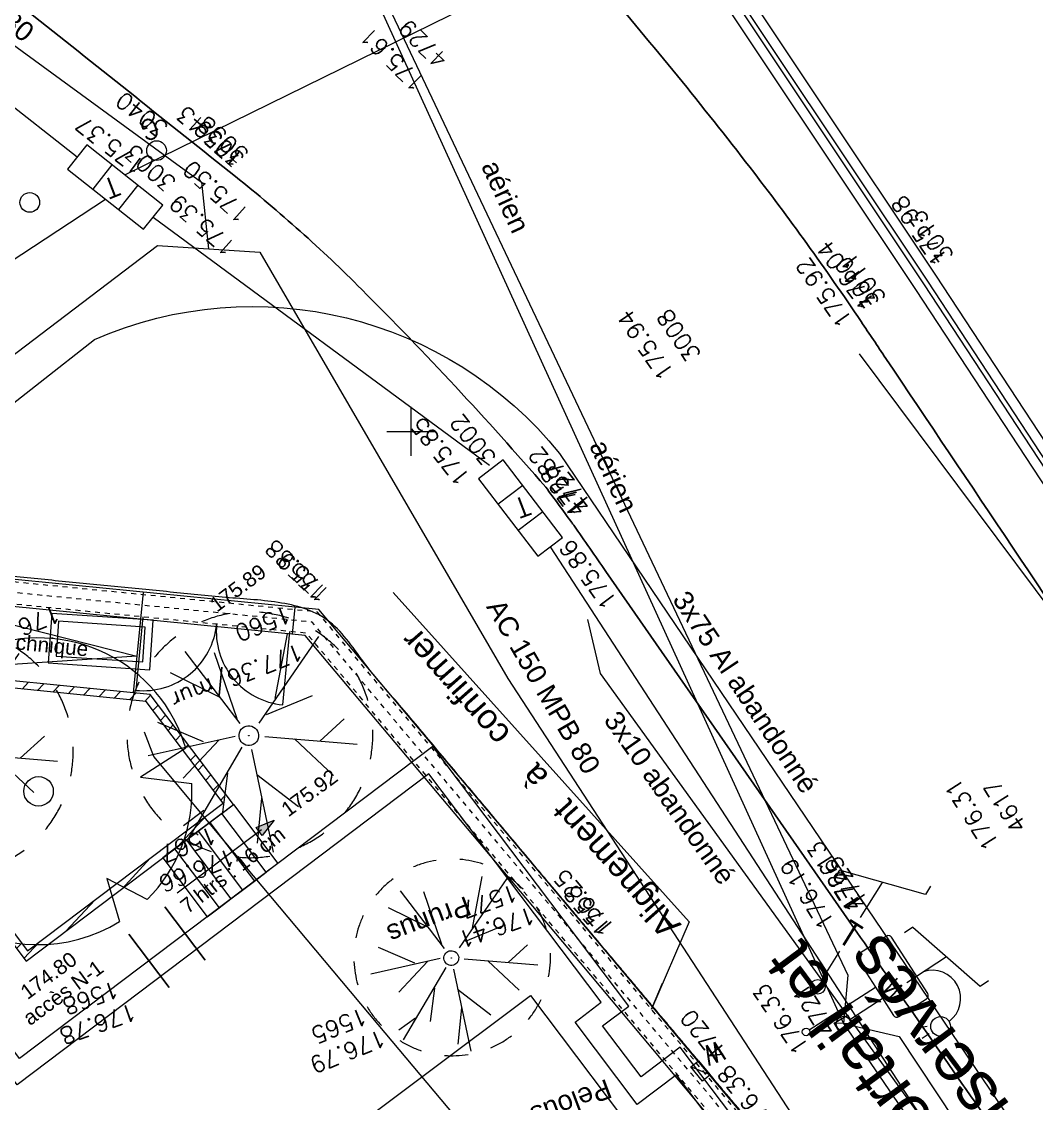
# Model space of a CAD drawing. Header units: metres. Extents: x 1838950 to 1842843, y 5171318 to 5174224.
# Drawn here: x 1841212.07 to 1841232.72, y 5171666.32 to 5171688.34 of the extents above; entities that cross this region are included whole.
import ezdxf

# ---------------------------------------------------------------- set-up
doc = ezdxf.new("R2010")
doc.units = ezdxf.units.M
doc.header["$LTSCALE"] = 0.0254
doc.header["$PDMODE"] = 1
doc.header["$PDSIZE"] = -2
doc.linetypes.add('L8', pattern=[0.885827, 0.590551, -0.295276])
doc.layers.get('0').update_dxf_attribs({"lineweight": 18})
for name, color, linetype, lineweight, true_color in [('CAB_SSL', 7, 'Continuous', 18, 0x800000), ('EDF_SSL', 1, 'Continuous', 18, 0xff0000), ('GAZ_SSL', 7, 'Continuous', 18, 0xff6600), ('SA - arbre', 7, 'Continuous', 18, 0x008000), ('SA - Limite terrain', 1, 'Continuous', 18, 0xff0000), ('TELECOM_SSL', 3, 'Continuous', 18, 0x00ff00)]:
    doc.layers.add(name, color=color, linetype=linetype, lineweight=lineweight, true_color=true_color)
for name, color, linetype, lineweight in [('Fond topo - ALIGNEMENT_TXT', 8, 'Continuous', 18), ('Fond topo - Carroyage', 8, 'Continuous', 18), ('Fond topo - CLO_LEG', 8, 'Continuous', 18), ('Fond topo - CLO_MUR', 8, 'Continuous', 18), ('Fond topo - EAU', 8, 'Continuous', 18), ('Fond topo - EDF', 8, 'Continuous', 18), ('Fond topo - EDF_TXT', 8, 'Continuous', 18), ('Fond topo - GAZ', 8, 'Continuous', 18), ('Fond topo - GAZ_TXT', 8, 'Continuous', 18), ('Fond topo - N', 8, 'Continuous', 15), ('Fond topo - P', 8, 'Continuous', 50), ('Fond topo - PTT', 8, 'Continuous', 18), ('Fond topo - PTT_TXT', 8, 'Continuous', 18), ('Fond topo - SIG', 8, 'Continuous', 20), ('Fond topo - SUPP', 8, 'Continuous', 18), ('Fond topo - VEG_SUPPRIME', 8, 'Continuous', 18), ('Fond topo - VOI', 8, 'Continuous', 25), ('Fond topo - Z_500', 8, 'Continuous', 9), ('Général', 7, 'Continuous', 5), ('SA - Bâtiment D', 7, 'Continuous', 18), ('SA - emmarchements', 7, 'Continuous', 18), ('SA - limite revêtement', 7, 'Continuous', 18), ('SA - muret béton', 7, 'Continuous', 18)]:
    doc.layers.add(name, color=color, linetype=linetype, lineweight=lineweight)
doc.styles.add('Arial', font='arial.ttf')
doc.styles.add('Simplex', font='simplex_.ttf')

# ---------------------------------------------------------------- blocks, each defined once
blk = doc.blocks.new('EAU03-4')
blk.add_circle((0, 0), 0.2)
blk = doc.blocks.new('EDF10-4')
blk.add_line((-0.5, -0.5), (0.5, 0.5))
at = {"flags": 128}
blk.add_lwpolyline([(-0.5, -0.5), (-0.5, 0.5), (0.5, 0.5), (0.5, -0.5)], close=True, dxfattribs=at)
blk = doc.blocks.new('EDF02-4')
for p, q in [((0.875, 2.75), (0.875, 2.95)), ((-0.875, 2.25), (0.875, 2.75)), ((0, 1.535), (0, 2.5)), ((-0.875, 2.25), (-0.875, 2.05)), ((0.978, 1.392), (0.896, 1.204)), ((1.125, 1.35), (1.125, 1.178)), ((1.272, 1.392), (1.354, 1.204)), ((0, 0.15), (0, 0.959))]:
    blk.add_line(p, q)
at = {"flags": 128}
blk.add_lwpolyline([(1.132, 1.825, 0.371853), (0.613, 2.368, 0.371853), (0, 1.935)], format="xyb", dxfattribs=at)
for centre, radius in [((1.125, 1.625), 0.2), ((0, 0), 0.15)]:
    blk.add_circle(centre, radius)
at = {"insert": (0, 1.217), "char_height": 0.401, "attachment_point": 5, "line_spacing_factor": 1.128203, "style": 'Simplex'}
blk.add_mtext('W', dxfattribs=at)
blk = doc.blocks.new('EDF99-4')
at = {"insert": (0, 0), "char_height": 0.401, "attachment_point": 5, "line_spacing_factor": 1.128203, "style": 'Simplex'}
blk.add_mtext('W', dxfattribs=at)
blk = doc.blocks.new('GAZ01-4')
blk.add_circle((0, 0), 0.2)
blk = doc.blocks.new('GAZ99-4')
at = {"insert": (0, 0), "char_height": 0.401, "attachment_point": 5, "line_spacing_factor": 1.128203, "style": 'Simplex'}
blk.add_mtext('G', dxfattribs=at)
blk = doc.blocks.new('PTOPO-4')
at = {"color": 7, "linetype": 'Continuous', "lineweight": 5, "transparency": 33554687}
blk.add_point((0, 0), dxfattribs=at)
at = {"layer": 'Général', "color": 0, "flags": 1}
for tag in ['MAT', 'ALT']:
    blk.add_attdef(tag, (0, 0), '', height=0.00018, dxfattribs=at)
blk = doc.blocks.new('PTT01-4')
for p, q in [((0, 1.65831), (0, 2.5)), ((0, 0.15), (0, 0.853597))]:
    blk.add_line(p, q)
at = {"flags": 128}
blk.add_lwpolyline([(0.875, 2.95), (0.875, 2.75), (-0.875, 2.25), (-0.875, 2.05)], dxfattribs=at)
blk.add_circle((0, 0), 0.15)
at = {"insert": (0.00122, 1.249833), "char_height": 0.501764, "attachment_point": 5, "line_spacing_factor": 1.128309, "style": 'Simplex'}
blk.add_mtext('T', dxfattribs=at)
blk = doc.blocks.new('PTT06-4')
for p, q in [((-0.17, -0.5), (-0.17, 0.5)), ((0.17, -0.5), (0.17, 0.5))]:
    blk.add_line(p, q)
at = {"flags": 128}
blk.add_lwpolyline([(-0.5, -0.5), (0.5, -0.5), (0.5, 0.5), (-0.5, 0.5)], close=True, dxfattribs=at)
blk = doc.blocks.new('PTT99-4')
at = {"insert": (0, 0), "char_height": 0.401, "attachment_point": 5, "line_spacing_factor": 1.128203, "style": 'Simplex'}
blk.add_mtext('T', dxfattribs=at)
blk = doc.blocks.new('MOB01-4')
blk.add_line((0, 0.078125), (0, 1.679534))
at = {"linetype": 'Continuous', "flags": 128}
blk.add_lwpolyline([(0, 1.679534), (0.680858, 1.679534, 0.414214007), (0.755858, 1.754534), (0.755858, 2.428793, 0.414214007), (0.680858, 2.503793), (-0.680858, 2.503793, 0.414214007), (-0.755858, 2.428793), (-0.755858, 1.754534, 0.414214007), (-0.680858, 1.679534)], format="xyb", close=True, dxfattribs=at)
blk.add_circle((0, 0), 0.078125)
blk = doc.blocks.new('VEG12-4')
at = {"color": 7}
for p, q in [((0.0182, 0.0574), (0.1004, 0.4729)), ((0.0575, 0.2534), (0.1455, 0.4147)), ((0.0379, 0.1585), (-0.0659, 0.3441)), ((-0.1588, 0.086), (-0.246, 0.2846)), ((0.0498, 0.0338), (0.3916, 0.2859)), ((0.1439, 0.1075), (0.23, 0.254)), ((0.2917, 0.2086), (0.3924, 0.2333)), ((-0.0523, 0.0298), (-0.3836, 0.2046)), ((-0.25, 0.1351), (-0.3756, 0.0911)), ((0.1229, -0.0299), (0.3172, 0.0554)), ((-0.0527, -0.0292), (-0.4124, -0.2566)), ((0.0576, -0.0177), (0.4119, -0.0841)), ((-0.0936, -0.0498), (-0.2956, -0.0465)), ((0.0226, -0.0796), (0.0016, -0.3618)), ((0.0183, -0.0574), (0.1076, -0.4128)), ((0.1841, -0.0476), (0.3231, -0.1928)), ((-0.1518, -0.0948), (-0.3, -0.3159)), ((0.0537, -0.1885), (0.1973, -0.3567))]:
    blk.add_line(p, q, dxfattribs=at)
at = {"flags": 128}
for points in [[(0, 0.497, 0.030217), (-0.0599, 0.4934, 0.030217), (-0.1189, 0.4825)], [(0.231, 0.4401, 0.030217), (0.1762, 0.4647, 0.030217), (0.1189, 0.4825)], [(-0.231, 0.4401, 0.030217), (-0.2823, 0.409, 0.030217), (-0.3296, 0.372)], [(0.409, 0.2823, 0.030217), (0.372, 0.3296, 0.030217), (0.3296, 0.372)], [(-0.409, 0.2823, 0.030217), (-0.4401, 0.231, 0.030217), (-0.4647, 0.1762)], [(0.4934, 0.0599, 0.030217), (0.4825, 0.1189, 0.030217), (0.4647, 0.1762)], [(-0.4934, 0.0599, 0.030217), (-0.497, 0, 0.030217), (-0.4934, -0.0599)], [(0.4647, -0.1762, 0.030217), (0.4825, -0.1189, 0.030217), (0.4934, -0.0599)], [(-0.4647, -0.1762, 0.030217), (-0.4401, -0.231, 0.030217), (-0.409, -0.2823)], [(0.3296, -0.372, 0.030217), (0.372, -0.3296, 0.030217), (0.409, -0.2823)], [(-0.3296, -0.372, 0.030217), (-0.2823, -0.409, 0.030217), (-0.231, -0.4401)], [(0.1189, -0.4825, 0.030217), (0.1762, -0.4647, 0.030217), (0.231, -0.4401)], [(-0.1189, -0.4825, 0.030217), (-0.0599, -0.4934, 0.030217), (0, -0.497)]]:
    blk.add_lwpolyline(points, format="xyb", dxfattribs=at)
blk = doc.blocks.new('VEG14-4')
at = {"flags": 128}
for points in [[(0.5, 0, -0.414214), (0, -0.5, -0.414214), (-0.5, 0, -0.414214), (0, 0.5, -0.414214)], [(0.016, 0, -0.414214), (0, -0.016, -0.414214), (-0.016, 0, -0.414214), (0, 0.016, -0.414214)]]:
    blk.add_lwpolyline(points, format="xyb", close=True, dxfattribs=at)

msp = doc.modelspace()

# ---------------------------------------------------------------- hatches: boundary and pattern name
at = {"layer": 'SA - emmarchements', "linetype": 'Continuous', "lineweight": 0}
msp.add_hatch(color=7, dxfattribs=at).paths.add_polyline_path([(1841216.8432, 5171671.9354), (1841217.2072, 5171672.0875), (1841216.968, 5171671.7738)])
at = {"layer": 'SA - muret béton', "linetype": 'Continuous', "lineweight": 18}
h = msp.add_hatch(dxfattribs=at)
h.set_pattern_fill('_USER_3', style=0, pattern_type=2)
h.set_pattern_definition([(-132.7700653076, (-1677681.2266, 958205.20385), (0.183521186133, -0.169764466955), [])])
h.paths.add_polyline_path([(1841209.9255, 5171675.122), (1841208.5148, 5171674.0479), (1841212.1637, 5171669.2148), (1841216.3822, 5171672.4043), (1841214.6855, 5171674.644)])
h.paths.add_polyline_path([(1841209.9694, 5171674.9668), (1841214.6054, 5171674.5013), (1841216.1719, 5171672.4334), (1841212.193, 5171669.425), (1841208.7246, 5171674.0191)])

# ---------------------------------------------------------------- linework, layer by layer
at = {"layer": 'CAB_SSL', "flags": 128}
msp.add_lwpolyline([(1841214.6853, 5171698.8863), (1841228.7936, 5171667.9489), (1841247.8851, 5171640.0182), (1841256.8271, 5171619.1641), (1841260.973, 5171614.3135), (1841269.2299, 5171585.6682)], dxfattribs=at)
at = {"layer": 'EDF_SSL', "color": 5, "linetype": 'Continuous', "true_color": 0x0000ff, "flags": 128}
msp.add_lwpolyline([(1841206.0662, 5171704.359), (1841213.4866, 5171699.2585), (1841214.6853, 5171698.8863), (1841228.8834, 5171668.9314), (1841228.7936, 5171667.9489), (1841229.927, 5171667.6817), (1841247.7584, 5171640.7701), (1841247.8851, 5171640.0182)], dxfattribs=at)
at = {"layer": 'EDF_SSL', "linetype": 'Continuous', "flags": 128}
msp.add_lwpolyline([(1841175.9338, 5171652.541), (1841208.0166, 5171677.5285), (1841213.557, 5171681.871, -0.3379437), (1841223.0158, 5171679.55), (1841234.9003, 5171661.9771)], format="xyb", dxfattribs=at)
for points in [[(1841229.1136, 5171681.5746), (1841235.4987, 5171673.0274), (1841236.2709, 5171672.6867), (1841241.6988, 5171664.3973), (1841242.8116, 5171663.6025), (1841244.6057, 5171660.6046), (1841245.9002, 5171661.3995)], [(1841223.5849, 5171676.1678), (1841223.844, 5171675.0736), (1841237.9247, 5171655.5795), (1841247.3982, 5171661.4248), (1841246.654, 5171663.5179), (1841249.6773, 5171668.5412), (1841251.8633, 5171669.6575), (1841251.5378, 5171672.3552)]]:
    msp.add_lwpolyline(points, dxfattribs=at)
at = {"layer": 'Fond topo - ALIGNEMENT_TXT', "lineweight": 5}
msp.add_line((1841224.885, 5171668.2403), (1841225.1127, 5171668.7675), dxfattribs=at)
at = {"layer": 'Fond topo - ALIGNEMENT_TXT', "flags": 128}
msp.add_lwpolyline([(1841219.6319, 5171676.7213), (1841225.6532, 5171670.0186), (1841224.885, 5171668.2403)], dxfattribs=at)
at = {"layer": 'Fond topo - Carroyage'}
for p, q in [((1841220, 5171679.5), (1841220, 5171680.5)), ((1841219.5, 5171680), (1841220.5, 5171680))]:
    msp.add_line(p, q, dxfattribs=at)
at = {"layer": 'Fond topo - CLO_LEG', "flags": 128}
msp.add_lwpolyline([(1841222.4077, 5171695.0805), (1841225.6063, 5171690.2316), (1841230.4247, 5171682.9992), (1841235.8296, 5171674.7687), (1841235.9132, 5171674.8236), (1841230.5081, 5171683.0544), (1841225.6897, 5171690.2869), (1841222.4912, 5171695.1356)], dxfattribs=at)
at = {"layer": 'Fond topo - CLO_MUR', "flags": 128}
for points in [[(1841222.6576, 5171695.2465), (1841225.8543, 5171690.4005), (1841230.6676, 5171683.1757), (1841236.0805, 5171674.9332)], [(1841222.2412, 5171694.9697), (1841225.4398, 5171690.1208), (1841230.2582, 5171682.8884), (1841235.4887, 5171674.9235)], [(1841228.8143, 5171660.6654), (1841228.7454, 5171660.7522), (1841230.2339, 5171661.9344), (1841223.8617, 5171669.5393), (1841218.1173, 5171676.3711), (1841209.3222, 5171677.2411), (1841206.6264, 5171675.1625)], [(1841228.5711, 5171660.4893), (1841228.3239, 5171660.8005), (1841229.6103, 5171661.8223), (1841223.4405, 5171669.1857), (1841217.8404, 5171675.8458), (1841209.4852, 5171676.6723), (1841206.9623, 5171674.7269)]]:
    msp.add_lwpolyline(points, dxfattribs=at)
at = {"layer": 'Fond topo - CLO_MUR', "linetype": 'L8', "flags": 128}
for points in [[(1841228.8079, 5171660.593), (1841228.6751, 5171660.7603), (1841230.1626, 5171661.9417), (1841223.8234, 5171669.5071), (1841218.0921, 5171676.3233), (1841209.337, 5171677.1894), (1841206.6569, 5171675.1229)], [(1841229.8616, 5171661.9661), (1841217.984, 5171676.118), (1841209.4007, 5171676.9671), (1841206.7989, 5171674.9433)], [(1841229.6816, 5171661.8151), (1841223.4788, 5171669.2178), (1841217.8655, 5171675.8935), (1841209.4704, 5171676.724), (1841206.9321, 5171674.7668)]]:
    msp.add_lwpolyline(points, dxfattribs=at)
at = {"layer": 'Fond topo - SUPP', "flags": 128}
for points in [[(1841214.747, 5171676.1546), (1841212.6831, 5171676.295), (1841212.6146, 5171675.2874), (1841214.6785, 5171675.147)], [(1841214.5872, 5171676.0152), (1841212.8226, 5171676.1352), (1841212.7744, 5171675.4268), (1841214.539, 5171675.3068)]]:
    msp.add_lwpolyline(points, close=True, dxfattribs=at)
msp.add_lwpolyline([(1841225.4533, 5171663.8817), (1841228.2382, 5171660.2877, -0.0958065), (1841226.9472, 5171660.2093, -0.0958065), (1841225.7201, 5171660.6179, -0.0586237), (1841225.0768, 5171661.0865, -0.0586237), (1841224.5597, 5171661.6916), (1841219.3238, 5171667.9316), (1841216.2241, 5171671.6289), (1841214.7632, 5171673.3799), (1841214.5716, 5171673.8747)], format="xyb", dxfattribs=at)
at = {"layer": 'Fond topo - VOI', "flags": 128}
for points in [[(1841206.4868, 5171703.6173), (1841212.8123, 5171699.1935, -0.0050784), (1841214.7692, 5171697.6782, -0.0149897), (1841215.4112, 5171697.1385, -0.0080529), (1841221.924, 5171691.1303, -0.0250209), (1841223.8889, 5171689.0611, -0.0131524), (1841226.8951, 5171685.3679, -0.0162235), (1841229.1523, 5171682.2357), (1841229.1523, 5171682.2357, -0.0002442), (1841229.6571, 5171681.4843), (1841229.6571, 5171681.4843, -0.0000239), (1841234.8162, 5171673.7955), (1841234.8162, 5171673.7955, -0.0004608), (1841237.4853, 5171669.8094, -0.0002714), (1841242.0066, 5171663.0355), (1841249.6078, 5171651.1774), (1841253.6408, 5171644.9366)], [(1841201.0647, 5171696.4715, -0.0040736), (1841205.2766, 5171693.5743, -0.0050919), (1841208.6032, 5171691.1951), (1841210.4554, 5171689.8415, -0.0007853), (1841210.4775, 5171689.8254, -0.001041), (1841210.6986, 5171689.662), (1841210.6986, 5171689.662, -0.0001739), (1841212.0203, 5171688.6805), (1841212.0203, 5171688.6805, -0.0079787), (1841212.3207, 5171688.4497), (1841212.3207, 5171688.4497, -0.0005763), (1841216.4233, 5171685.1849, -0.0281566), (1841218.9913, 5171682.8886, -0.0176358), (1841222.7369, 5171678.8648), (1841222.7369, 5171678.8648, -0.0005413), (1841223.2593, 5171678.1532, -0.0060128), (1841223.3055, 5171678.0885, -0.0000514), (1841223.9583, 5171677.1505), (1841228.9111, 5171670.0321), (1841228.9111, 5171670.0321, -0.000198), (1841230.1432, 5171668.2597), (1841230.1432, 5171668.2597), (1841230.1432, 5171668.2597, -0.0000861), (1841232.9755, 5171664.1804)]]:
    msp.add_lwpolyline(points, format="xyb", dxfattribs=at)
at = {"layer": 'GAZ_SSL', "linetype": 'Continuous', "flags": 128}
for points in [[(1841198.7593, 5171697.4707), (1841215.7318, 5171685.0699), (1841215.8762, 5171683.7144)], [(1841065.0239, 5171580.8175), (1841138.1374, 5171608.564), (1841159.3502, 5171616.1453), (1841159.9143, 5171616.4091), (1841160.1452, 5171622.136), (1841159.1021, 5171639.5428), (1841164.1527, 5171643.4406), (1841164.469, 5171645.228), (1841200.8391, 5171674.0736), (1841202.6029, 5171674.3302), (1841210.1066, 5171680.1959), (1841214.8364, 5171683.783), (1841216.9159, 5171683.6457), (1841221.9617, 5171674.9673), (1841234.0937, 5171656.3456), (1841238.8694, 5171656.6192), (1841240.5856, 5171654.2065), (1841247.1296, 5171658.6682), (1841254.3006, 5171661.4733)]]:
    msp.add_lwpolyline(points, dxfattribs=at)
at = {"layer": 'SA - arbre', "color": 96, "lineweight": 20, "true_color": 0x008000, "flags": 128}
for points in [[(1841215.4114, 5171673.5531), (1841214.4871, 5171672.9588), (1841215.5335, 5171672.8327)], [(1841214.6289, 5171670.4737), (1841213.8038, 5171670.9026), (1841214.0631, 5171670.0237)]]:
    msp.add_lwpolyline(points, dxfattribs=at)
at = {"layer": 'SA - arbre', "color": 18, "true_color": 0x4c0000}
msp.add_circle((1841212.4163, 5171672.6751), 0.3, dxfattribs=at)
at = {"layer": 'SA - arbre', "color": 96, "true_color": 0x008000}
for start, end in [(16.33936, 111.67875), (315.14686, 2.89532), (236.08871, 301.84531)]:
    msp.add_arc((1841212.4163, 5171672.6751), 3.1212, start, end, dxfattribs=at)
at = {"layer": 'SA - Bâtiment D'}
for p, q in [((1841214.5446, 5171676.7245), (1841214.4904, 5171676.1772)), ((1841217.632, 5171676.4191), (1841217.5779, 5171675.8717)), ((1841214.3987, 5171674.7292), (1841214.5464, 5171676.2219)), ((1841217.3841, 5171674.4338), (1841217.5318, 5171675.9265))]:
    msp.add_line(p, q, dxfattribs=at)
at = {"layer": 'SA - Bâtiment D', "lineweight": 25}
for p, q in [((1841214.9849, 5171670.3235), (1841215.8068, 5171669.2364)), ((1841214.2506, 5171669.7691), (1841215.0726, 5171668.6821))]:
    msp.add_line(p, q, dxfattribs=at)
at = {"layer": 'SA - Bâtiment D', "flags": 128}
for points in [[(1841196.563, 5171667.4607), (1841206.2746, 5171654.5973), (1841208.2719, 5171656.1091), (1841209.0558, 5171655.0707), (1841208.2586, 5171654.467), (1841212.2479, 5171649.183), (1841229.4635, 5171662.1803), (1841225.4738, 5171667.465), (1841224.6757, 5171666.8625), (1841223.8923, 5171667.9001), (1841224.4272, 5171668.3039), (1841220.4385, 5171673.5871), (1841212.0279, 5171667.2372), (1841211.124, 5171668.4344), (1841211.4991, 5171668.7176), (1841206.6907, 5171675.0866), (1841202.8982, 5171672.2234), (1841203.4939, 5171671.4343), (1841202.4546, 5171670.6497), (1841201.8501, 5171671.4463)], [(1841197.1234, 5171667.3823), (1841206.3525, 5171655.158), (1841208.3498, 5171656.6697), (1841209.6157, 5171654.9929), (1841208.8185, 5171654.3892), (1841212.3261, 5171649.7433), (1841228.9033, 5171662.2586), (1841225.3955, 5171666.9048), (1841224.5975, 5171666.3023), (1841223.3321, 5171667.9783), (1841223.8669, 5171668.3821), (1841220.3603, 5171673.0269), (1841211.9816, 5171666.7011), (1841210.5957, 5171668.5368), (1841210.9389, 5171668.7959), (1841206.6125, 5171674.5264), (1841203.4584, 5171672.1452), (1841204.0542, 5171671.3561), (1841202.3772, 5171670.09), (1841201.7725, 5171670.8868)], [(1841204.8626, 5171671.4649), (1841211.572, 5171662.5895), (1841211.0914, 5171662.2267), (1841212.4169, 5171660.4709), (1841213.9789, 5171661.6501), (1841213.7197, 5171661.9934), (1841222.4245, 5171668.5166), (1841224.9009, 5171665.2365), (1841210.5619, 5171654.4035), (1841208.0718, 5171657.7018), (1841209.6516, 5171658.8946), (1841201.8614, 5171669.1998)]]:
    msp.add_lwpolyline(points, close=True, dxfattribs=at)
at = {"layer": 'SA - Bâtiment D'}
for centre, start, end in [((1841214.5464, 5171676.2219), 264.3504, 354.35071), ((1841217.5318, 5171675.9265), 174.35009, 264.3504)]:
    msp.add_arc(centre, 1.5, start, end, dxfattribs=at)
at = {"layer": 'SA - emmarchements'}
msp.add_line((1841215.2377, 5171670.6069), (1841216.9528, 5171671.8974), dxfattribs=at)
at = {"layer": 'SA - emmarchements', "flags": 128}
for points in [[(1841216.1427, 5171672.2236), (1841216.3822, 5171672.4043), (1841217.286, 5171671.2072), (1841217.0466, 5171671.0264)], [(1841216.8432, 5171671.9354), (1841217.2072, 5171672.0875), (1841216.968, 5171671.7738)]]:
    msp.add_lwpolyline(points, close=True, dxfattribs=at)
for points in [[(1841216.1427, 5171672.2236), (1841215.9033, 5171672.0428), (1841216.8071, 5171670.8457), (1841217.0466, 5171671.0264)], [(1841215.6639, 5171671.8621), (1841215.4245, 5171671.6813), (1841216.3283, 5171670.4842), (1841216.5677, 5171670.6649)], [(1841215.9033, 5171672.0428), (1841215.6639, 5171671.8621), (1841216.5677, 5171670.6649), (1841216.8071, 5171670.8457)], [(1841215.4245, 5171671.6813), (1841215.185, 5171671.5005), (1841216.0888, 5171670.3034), (1841216.3283, 5171670.4842)], [(1841215.1851, 5171671.5004), (1841214.9457, 5171671.3196), (1841215.8495, 5171670.1225), (1841216.089, 5171670.3032)]]:
    msp.add_lwpolyline(points, dxfattribs=at)
at = {"layer": 'SA - limite revêtement', "linetype": 'Continuous'}
for p, q in [((1841209.4852, 5171676.6723), (1841214.4158, 5171675.4219)), ((1841214.4158, 5171675.4219), (1841209.9255, 5171675.122))]:
    msp.add_line(p, q, dxfattribs=at)
at = {"layer": 'SA - limite revêtement'}
msp.add_line((1841214.4911, 5171676.1771), (1841214.3412, 5171674.6786), dxfattribs=at)
at = {"layer": 'SA - Limite terrain'}
msp.add_open_spline([(1841077.1485, 5171583.5529), (1841078.8191, 5171584.5954), (1841080.4897, 5171585.6379), (1841083.6639, 5171586.8607), (1841086.8381, 5171588.0834), (1841093.7112, 5171590.7349), (1841100.5843, 5171593.3863), (1841105.8354, 5171595.3795), (1841111.0864, 5171597.3727), (1841112.7835, 5171598.0158), (1841114.4805, 5171598.6589), (1841120.1437, 5171600.7977), (1841125.8069, 5171602.9364), (1841137.9788, 5171607.5816), (1841150.1507, 5171612.2269), (1841152.2407, 5171613.0169), (1841154.3307, 5171613.8069), (1841157.6242, 5171615.0086), (1841160.9178, 5171616.2103), (1841160.8937, 5171617.2726), (1841160.8697, 5171618.335), (1841160.7519, 5171622.2441), (1841160.6341, 5171626.1532), (1841160.5459, 5171628.0785), (1841160.4576, 5171630.0038), (1841160.0075, 5171632.9962), (1841159.5574, 5171635.9885), (1841161.4156, 5171637.1289), (1841163.2737, 5171638.2693), (1841163.062, 5171638.6198), (1841162.8502, 5171638.9702), (1841163.1316, 5171639.1783), (1841163.413, 5171639.3865), (1841163.4664, 5171639.3345), (1841163.5199, 5171639.2825), (1841164.0378, 5171639.6824), (1841164.5557, 5171640.0822), (1841164.6484, 5171639.9622), (1841164.7411, 5171639.8421), (1841166.3443, 5171640.4782), (1841167.7831, 5171641.5484), (1841166.8333, 5171642.7817), (1841165.8835, 5171644.0151), (1841171.2018, 5171648.0241), (1841176.5201, 5171652.0331), (1841176.562, 5171652.0654), (1841176.6038, 5171652.0977), (1841176.5828, 5171652.125), (1841176.5618, 5171652.1523), (1841191.1783, 5171663.3819), (1841205.7948, 5171674.6116), (1841207.539, 5171675.9573), (1841209.2831, 5171677.303), (1841213.68, 5171676.8693), (1841218.0769, 5171676.4356), (1841224.138, 5171669.2197), (1841230.1992, 5171662.0037), (1841229.4551, 5171661.4123), (1841228.7111, 5171660.8209), (1841230.314, 5171658.673), (1841231.9169, 5171656.5251), (1841232.0432, 5171656.6166), (1841232.1695, 5171656.7082), (1841232.3724, 5171656.4283), (1841232.5753, 5171656.1483), (1841232.4514, 5171656.0585), (1841232.3275, 5171655.9687), (1841232.663, 5171655.5059), (1841232.9985, 5171655.043), (1841233.051, 5171655.0811), (1841233.1035, 5171655.1191), (1841233.5076, 5171654.2972), (1841234.3715, 5171654.7513), (1841235.0886, 5171655.2417), (1841235.8057, 5171655.7322), (1841235.7432, 5171655.8327), (1841235.6807, 5171655.9332), (1841236.0049, 5171656.1415), (1841236.3292, 5171656.3499), (1841236.5301, 5171656.0268), (1841236.7311, 5171655.7038), (1841236.6898, 5171655.6773), (1841236.6486, 5171655.6508), (1841240.8585, 5171649.0812), (1841245.0684, 5171642.5117), (1841245.3158, 5171642.1368), (1841245.5633, 5171641.7618), (1841246.3679, 5171640.4536), (1841247.1726, 5171639.1454), (1841247.7766, 5171638.0928), (1841248.3805, 5171637.0401), (1841248.9658, 5171636.0263), (1841249.5511, 5171635.0124), (1841249.7169, 5171634.7035), (1841249.8827, 5171634.3945), (1841250.3986, 5171633.3142), (1841250.9146, 5171632.2339), (1841251.4065, 5171631.065), (1841251.8984, 5171629.8962), (1841252.5682, 5171628.1006), (1841253.238, 5171626.3049), (1841253.5633, 5171625.3756), (1841253.8886, 5171624.4462), (1841254.2654, 5171623.3404), (1841254.6421, 5171622.2346), (1841255.1339, 5171620.7027), (1841255.6257, 5171619.1708), (1841256.9719, 5171614.6021), (1841258.3181, 5171610.0335), (1841260.0183, 5171603.9559), (1841261.7184, 5171597.8783), (1841261.6486, 5171597.4706), (1841261.5788, 5171597.0629), (1841255.2305, 5171594.5841), (1841248.8823, 5171592.1053), (1841248.7762, 5171592.3267), (1841248.67, 5171592.548), (1841244.611, 5171590.8237), (1841240.552, 5171589.0994), (1841236.9326, 5171587.6621), (1841233.3131, 5171586.2248), (1841233.4918, 5171583.1089), (1841233.6705, 5171579.9929), (1841236.3231, 5171570.9165), (1841238.9758, 5171561.8401), (1841241.5125, 5171558.1334), (1841244.0493, 5171554.4266), (1841242.9225, 5171553.1247), (1841241.7958, 5171551.8228), (1841241.4101, 5171551.3561), (1841241.0244, 5171550.8893), (1841240.7134, 5171550.2654), (1841240.4024, 5171549.6415), (1841239.986, 5171547.8083), (1841239.5697, 5171545.9751), (1841239.5343, 5171544.7172), (1841239.4989, 5171543.4594), (1841239.6922, 5171542.3478), (1841239.8855, 5171541.2363), (1841240.0814, 5171539.9232), (1841240.2774, 5171538.6102), (1841240.9117, 5171536.095), (1841241.5461, 5171533.5798), (1841243.0137, 5171531.5005), (1841244.4813, 5171529.4212), (1841227.5122, 5171525.4612), (1841210.5431, 5171521.5012), (1841206.6038, 5171520.7482), (1841202.6644, 5171519.9952), (1841201.2494, 5171519.7229), (1841199.8344, 5171519.4507), (1841198.3954, 5171519.2013), (1841196.9565, 5171518.9519), (1841194.0891, 5171518.4581), (1841191.2218, 5171517.9643), (1841187.4601, 5171517.2206), (1841183.6984, 5171516.4768), (1841181.4913, 5171516.1096), (1841179.2842, 5171515.7423), (1841171.6216, 5171514.4506), (1841163.959, 5171513.1588), (1841163.6599, 5171515.6357), (1841163.3609, 5171518.1125), (1841161.4246, 5171520.351), (1841159.4883, 5171522.5896), (1841159.2311, 5171523.5567), (1841158.9739, 5171524.5238), (1841157.9666, 5171529.9426), (1841156.9592, 5171535.3614), (1841153.722, 5171536.2537), (1841150.4848, 5171537.1461), (1841149.6939, 5171541.1018), (1841148.9031, 5171545.0575), (1841151.559, 5171547.0944), (1841154.2149, 5171549.1313), (1841153.1972, 5171554.379), (1841152.1794, 5171559.6267), (1841150.2617, 5171559.1731), (1841148.3439, 5171558.7194), (1841148.3324, 5171558.7681), (1841148.3209, 5171558.8167), (1841145.0571, 5171557.9919), (1841141.7932, 5171557.167), (1841136.4846, 5171555.8638), (1841131.1761, 5171554.5605), (1841120.4886, 5171551.958), (1841109.8011, 5171549.3555), (1841104.9463, 5171548.1603), (1841100.0914, 5171546.9651), (1841095.6613, 5171545.873), (1841091.2312, 5171544.7809), (1841091.1558, 5171544.6421), (1841091.0804, 5171544.5033), (1841088.9329, 5171543.9538), (1841086.7854, 5171543.4043), (1841084.885, 5171542.9306), (1841082.9845, 5171542.4569), (1841083.0353, 5171542.2607), (1841083.0861, 5171542.0645), (1841079.4525, 5171541.1726), (1841075.8188, 5171540.2807), (1841074.9605, 5171551.0465), (1841074.1023, 5171561.8123), (1841074.1422, 5171561.8151), (1841074.1821, 5171561.818), (1841074.0261, 5171563.9757), (1841073.87, 5171566.1334), (1841073.6013, 5171569.4277), (1841073.3326, 5171572.722), (1841073.3386, 5171574.6786), (1841073.3446, 5171576.6352), (1841073.9647, 5171578.5359), (1841074.5847, 5171580.4367), (1841075.8666, 5171581.9948), (1841077.1485, 5171583.5529)], degree=2, knots=[0, 0, 0, 0.0066094, 0.0066094, 0.0180264, 0.0180264, 0.0427524, 0.0427524, 0.0616039, 0.0616039, 0.0676951, 0.0676951, 0.0880134, 0.0880134, 0.1317411, 0.1317411, 0.1392404, 0.1392404, 0.1510077, 0.1510077, 0.1545742, 0.1545742, 0.1677006, 0.1677006, 0.1741696, 0.1741696, 0.1843261, 0.1843261, 0.1916437, 0.1916437, 0.193018, 0.193018, 0.1941927, 0.1941927, 0.1944431, 0.1944431, 0.1966392, 0.1966392, 0.1971484, 0.1971484, 0.2029375, 0.2029375, 0.2079632, 0.2079632, 0.2294651, 0.2294651, 0.2296358, 0.2296358, 0.2297471, 0.2297471, 0.2892551, 0.2892551, 0.2963673, 0.2963673, 0.3106314, 0.3106314, 0.3410558, 0.3410558, 0.3441243, 0.3441243, 0.3527769, 0.3527769, 0.3532806, 0.3532806, 0.3543967, 0.3543967, 0.3548907, 0.3548907, 0.3567363, 0.3567363, 0.3569456, 0.3569456, 0.3599026, 0.3599026, 0.3625349, 0.3625349, 0.3628936, 0.3628936, 0.3640612, 0.3640612, 0.3652139, 0.3652139, 0.3653624, 0.3653624, 0.3890036, 0.3890036, 0.3903646, 0.3903646, 0.3950181, 0.3950181, 0.3986951, 0.3986951, 0.4022421, 0.4022421, 0.4033044, 0.4033044, 0.4069318, 0.4069318, 0.4107741, 0.4107741, 0.4165807, 0.4165807, 0.4195641, 0.4195641, 0.4231037, 0.4231037, 0.4279785, 0.4279785, 0.4424092, 0.4424092, 0.4615305, 0.4615305, 0.4627836, 0.4627836, 0.4834323, 0.4834323, 0.484176, 0.484176, 0.497538, 0.497538, 0.5093374, 0.5093374, 0.5187939, 0.5187939, 0.5474445, 0.5474445, 0.5610537, 0.5610537, 0.5662703, 0.5662703, 0.568105, 0.568105, 0.5702171, 0.5702171, 0.575913, 0.575913, 0.5797256, 0.5797256, 0.583144, 0.583144, 0.5871664, 0.5871664, 0.5950256, 0.5950256, 0.6027368, 0.6027368, 0.6555323, 0.6555323, 0.667684, 0.667684, 0.67205, 0.67205, 0.6764748, 0.6764748, 0.6852903, 0.6852903, 0.6969084, 0.6969084, 0.7036876, 0.7036876, 0.7272317, 0.7272317, 0.7347907, 0.7347907, 0.7437584, 0.7437584, 0.7467905, 0.7467905, 0.76349, 0.76349, 0.7736641, 0.7736641, 0.7858865, 0.7858865, 0.7960277, 0.7960277, 0.8122236, 0.8122236, 0.8181945, 0.8181945, 0.818346, 0.818346, 0.8285459, 0.8285459, 0.8451078, 0.8451078, 0.8784356, 0.8784356, 0.8935843, 0.8935843, 0.9074088, 0.9074088, 0.9078874, 0.9078874, 0.9146037, 0.9146037, 0.9205379, 0.9205379, 0.921152, 0.921152, 0.9324883, 0.9324883, 0.9652106, 0.9652106, 0.9653318, 0.9653318, 0.9718864, 0.9718864, 0.9819008, 0.9819008, 0.9878291, 0.9878291, 0.9938868, 0.9938868, 1, 1, 1], dxfattribs=at)
at = {"layer": 'SA - muret béton', "flags": 128}
for points in [[(1841209.9255, 5171675.122), (1841208.5148, 5171674.0479), (1841212.1637, 5171669.2148), (1841216.3822, 5171672.4043), (1841214.6855, 5171674.644)], [(1841209.9694, 5171674.9668), (1841208.7246, 5171674.0191), (1841212.193, 5171669.425), (1841216.1719, 5171672.4334), (1841214.6054, 5171674.5013)]]:
    msp.add_lwpolyline(points, close=True, dxfattribs=at)
at = {"layer": 'TELECOM_SSL', "linetype": 'Continuous'}
for p, q in [((1841213.2034, 5171685.582), (1841205.6327, 5171691.521)), ((1841203.2965, 5171677.8679), (1841213.7793, 5171684.7237)), ((1841214.7464, 5171684.3593), (1841221.5939, 5171679.3113)), ((1841222.8247, 5171677.6513), (1841237.2691, 5171655.453))]:
    msp.add_line(p, q, dxfattribs=at)
at = {"layer": 'TELECOM_SSL'}
msp.add_line((1841214.1705, 5171685.2175), (1841224.9409, 5171690.5113), dxfattribs=at)

# ---------------------------------------------------------------- block references
at = {"layer": 'Fond topo - EAU', "rotation": 302.6886632070597}
msp.add_blockref('EAU03-4', (1841212.2368, 5171684.6594), dxfattribs=at)
at = {"layer": 'Fond topo - EDF', "rotation": 303.041451257163}
msp.add_blockref('EDF02-4', (1841228.7953, 5171667.946), dxfattribs=at)
at = {"layer": 'Fond topo - EDF'}
for p, xscale, yscale, rotation in [((1841228.7936, 5171667.9489), 0.200757865607407, 0.32, 120.7888264997121), ((1841225.8862, 5171666.9847), 0.37000000057742, 0.2, 129.4561399301958)]:
    msp.add_blockref('EDF10-4', p, dxfattribs=dict(at, xscale=xscale, yscale=yscale, rotation=rotation))
at = {"layer": 'Fond topo - EDF_TXT', "rotation": 200.7892219420548}
msp.add_blockref('EDF99-4', (1841226.1632, 5171667.3411), dxfattribs=at)
at = {"layer": 'Fond topo - GAZ', "rotation": 302.6886632070597}
msp.add_blockref('GAZ01-4', (1841214.8161, 5171685.7134), dxfattribs=at)
at = {"layer": 'Fond topo - GAZ_TXT', "rotation": 200.7892219420748}
msp.add_blockref('GAZ99-4', (1841214.6803, 5171686.1497), dxfattribs=at)
at = {"layer": 'Fond topo - P'}
for p, rotation in [((1841220.4477, 5171687.1226), 135.3975662873141), ((1841214.8161, 5171685.7134), 142.3860213753902), ((1841216.3213, 5171685.1015), 137.7417326860208), ((1841216.4233, 5171685.1849), 138.7327584571539), ((1841214.942, 5171684.6061), 138.5594988778176), ((1841230.6458, 5171683.1759), 124.6586221908964), ((1841229.1366, 5171682.2334), 124.9467363458108), ((1841229.2837, 5171682.3059), 126.5707106447571), ((1841225.5016, 5171681.1593), 124.451281455915), ((1841221.365, 5171679.0411), 128.1601403067501), ((1841223.3055, 5171678.0885), 127.4012909897938), ((1841223.1682, 5171677.9833), 126.2691015386526), ((1841218.1173, 5171676.3711), 200.7892219420548), ((1841217.7421, 5171676.1177), 266.2666700638465), ((1841216.2284, 5171671.6286), 266.4994460624748), ((1841232.1176, 5171671.5728), 122.3413834187501), ((1841222.3528, 5171670.4438), 264.2402269071513), ((1841228.7669, 5171669.9636), 122.3928097522595), ((1841228.9111, 5171670.0213), 123.3094855502478), ((1841223.8588, 5171669.5383), 195.0743843716918), ((1841214.2397, 5171668.477), 264.2404362761994), ((1841219.2955, 5171667.9415), 266.7599367135002), ((1841228.2508, 5171667.4303), 123.788825177557), ((1841226.072, 5171666.927), 129.0935575966584)]:
    msp.add_blockref('PTOPO-4', p, dxfattribs=dict(at, rotation=rotation))
at = {"layer": 'Fond topo - PTT', "yscale": 0.63}
for p, xscale, rotation in [((1841213.9749, 5171684.9706), 1.968698853850747, 141.6047136944897), ((1841222.2232, 5171678.4394), 1.982986136162028, 127.3517926480765)]:
    msp.add_blockref('PTT06-4', p, dxfattribs=dict(at, xscale=xscale, rotation=rotation))
at = {"layer": 'Fond topo - PTT', "rotation": 328.1819199416989}
msp.add_blockref('PTT01-4', (1841228.2696, 5171668.6957), dxfattribs=at)
at = {"layer": 'Fond topo - PTT_TXT', "rotation": 200.7892219420748}
for p in [(1841213.9066, 5171684.9718), (1841222.2621, 5171678.469)]:
    msp.add_blockref('PTT99-4', p, dxfattribs=at)
at = {"layer": 'Fond topo - SIG', "rotation": 302.6886631899781}
msp.add_blockref('MOB01-4', (1841228.034, 5171667.778), dxfattribs=at)
at = {"layer": 'Fond topo - VEG_SUPPRIME'}
for name, p, xscale, yscale, zscale, rotation in [('VEG12-4', (1841216.7164, 5171673.8243), 5.031999999999998, 5.031999999999998, 5.031999999999998, 203.1563073939862), ('VEG12-4', (1841210.6188, 5171673.4768), 5.031999999999998, 5.031999999999998, 5.031999999999998, 203.1563073939862), ('VEG14-4', (1841216.6945, 5171673.8068), 0.4, 0.4, 0.4, 218.5653395105629), ('VEG12-4', (1841220.8324, 5171669.2945), 4.025599999999999, 4.025599999999999, 4.025599999999999, 203.1563073939862), ('VEG14-4', (1841220.8149, 5171669.2806), 0.3, 0.3, 0.3, 218.5653395105629)]:
    msp.add_blockref(name, p, dxfattribs=dict(at, xscale=xscale, yscale=yscale, zscale=zscale, rotation=rotation))

# ---------------------------------------------------------------- texts
at = {"layer": 'CAB_SSL', "insert": (1841223.9777, 5171679.8751), "char_height": 0.39855, "attachment_point": 1, "rotation": 294.73635, "line_spacing_factor": 0.97048, "style": 'Arial'}
msp.add_mtext('aérien', dxfattribs=at)
at = {"layer": 'EDF_SSL', "color": 5, "true_color": 0x0000ff, "insert": (1841221.7781, 5171685.5663), "char_height": 0.39855, "attachment_point": 1, "rotation": 294.75583, "line_spacing_factor": 0.97048, "style": 'Arial'}
msp.add_mtext('aérien', dxfattribs=at)
at = {"layer": 'EDF_SSL', "char_height": 0.398545, "attachment_point": 1, "line_spacing_factor": 0.97048, "style": 'Arial'}
for s, insert, rotation in [('3x75 Al abandonné', (1841225.6316, 5171676.7981), 303.80968), ('3x10 abandonné', (1841224.2272, 5171674.3531), 305.21077)]:
    msp.add_mtext(s, dxfattribs=dict(at, insert=insert, rotation=rotation))
at = {"layer": 'Fond topo - ALIGNEMENT_TXT', "insert": (1841225.1372, 5171669.6271), "char_height": 0.4981818, "attachment_point": 1, "rotation": 131.55561, "line_spacing_factor": 0.970907, "style": 'Arial'}
msp.add_mtext('Alignement   à    confirmer                                                                                            ', dxfattribs=at)
at = {"layer": 'Fond topo - N', "char_height": 0.3412, "attachment_point": 1, "line_spacing_factor": 1.128608, "style": 'Simplex'}
for s, insert, rotation in [('4729', (1841220.5342, 5171687.3527), 135.39757), ('3040', (1841214.8739, 5171685.9523), 142.38602), ('3038', (1841216.4962, 5171685.4196), 138.73276), ('3039', (1841216.3983, 5171685.3349), 137.74173), ('3003', (1841215.0156, 5171684.8406), 138.5595), ('3013', (1841230.7736, 5171683.3858), 124.65862), ('3010', (1841229.2633, 5171682.4439), 124.94674), ('3011', (1841229.4044, 5171682.52), 126.57071), ('3008', (1841225.6301, 5171681.3688), 124.45128), ('3002', (1841221.4797, 5171679.2584), 128.16014), ('4728', (1841223.2901, 5171678.1967), 126.2691), ('4727', (1841223.4231, 5171678.3043), 127.40129), ('1559', (1841218.0746, 5171676.5187), 136.05713), ('1560', (1841217.5901, 5171676.1402), 201.53458), ('4617', (1841232.2537, 5171671.7773), 122.34138), ('1567', (1841216.0763, 5171671.6505), 201.76736), ('4726', (1841228.9029, 5171670.1683), 122.39281), ('4725', (1841229.0437, 5171670.2282), 123.30949), ('1577', (1841222.2018, 5171670.4717), 199.50814), ('1558', (1841223.8311, 5171669.6894), 130.3423), ('1568', (1841214.0886, 5171668.5048), 199.50835), ('4721', (1841228.3818, 5171667.6383), 123.78883), ('1565', (1841219.1433, 5171667.9627), 202.02785), ('4720', (1841226.1831, 5171667.1461), 129.09356)]:
    msp.add_mtext(s, dxfattribs=dict(at, insert=insert, rotation=rotation))
at = {"layer": 'Fond topo - VEG_SUPPRIME', "char_height": 0.39855, "attachment_point": 1, "rotation": 200.78922, "line_spacing_factor": 0.97048, "style": 'Arial'}
for s, insert in [('Prunus', (1841221.2571, 5171670.1761)), ('Pelouse', (1841224.1179, 5171666.4565))]:
    msp.add_mtext(s, dxfattribs=dict(at, insert=insert))
at = {"layer": 'Fond topo - Z_500', "char_height": 0.3412, "attachment_point": 1, "line_spacing_factor": 1.128608, "style": 'Simplex'}
for s, insert, rotation in [('175.61', (1841220.0667, 5171686.8787), 135.39757), ('175.43', (1841216.4018, 5171685.3336), 138.73276), ('175.37', (1841214.405, 5171685.1921), 142.38602), ('175.50', (1841216.5083, 5171684.2069), 137.74173), ('175.39', (1841216.2393, 5171683.5305), 138.5595), ('175.98', (1841230.6571, 5171683.3212), 124.65862), ('176.04', (1841229.1846, 5171682.4245), 126.57071), ('175.92', (1841228.7177, 5171682.0626), 124.94674), ('175.94', (1841225.0812, 5171680.9922), 124.45128), ('175.85', (1841220.9563, 5171678.8471), 128.16014), ('175.82', (1841223.3311, 5171678.2392), 127.40129), ('175.88', (1841218.1478, 5171676.4661), 136.05713), ('175.86', (1841223.9367, 5171676.3328), 126.2691), ('176.47', (1841212.8992, 5171676.1501), 201.4947), ('177.36/mur', (1841217.8358, 5171675.38), 201.53458), ('176.31', (1841231.6913, 5171671.4212), 122.34138), ('176.13', (1841228.921, 5171670.1727), 123.30949), ('176.66', (1841216.4486, 5171671.2058), 201.76736), ('176.19', (1841228.3408, 5171669.8117), 122.39281), ('176.25', (1841223.9094, 5171669.6757), 130.3423), ('176.41', (1841222.5562, 5171670.0127), 199.50814), ('176.33', (1841227.8285, 5171667.2681), 123.78883), ('176.78', (1841214.4431, 5171668.0458), 199.50835), ('176.79', (1841219.5177, 5171667.5197), 202.02785), ('176.38', (1841227.2152, 5171665.6729), 129.09356)]:
    msp.add_mtext(s, dxfattribs=dict(at, insert=insert, rotation=rotation))
at = {"layer": 'GAZ_SSL', "char_height": 0.398545, "attachment_point": 1, "line_spacing_factor": 0.97048, "style": 'Arial'}
for s, insert, rotation in [('AC 100 MPB 80', (1841209.2661, 5171690.7175), 320.989), ('AC 150 MPB 80', (1841221.8605, 5171676.6313), 300.24226)]:
    msp.add_mtext(s, dxfattribs=dict(at, insert=insert, rotation=rotation))
at = {"layer": 'SA - Bâtiment D', "attachment_point": 1, "style": 'Arial'}
for s, insert, char_height, rotation, line_spacing_factor in [('rampe technique', (1841210.3152, 5171676.0294), 0.301929, 354.3327, 0.969925), ("mur d'enceinte ouest, portail et", (1841238.5693, 5171653.7152), 1.006429, 126.62886, 0.970699), ('portillon existants conservés', (1841239.279, 5171655.0756), 1.006429, 126.62886, 0.970699), ('174.80', (1841212.0117, 5171668.6656), 0.30193, 36.37177, 0.969925), ('accès N-1', (1841212.0612, 5171668.1356), 0.30193, 36.37177, 0.969925)]:
    msp.add_mtext(s, dxfattribs=dict(at, insert=insert, char_height=char_height, rotation=rotation, line_spacing_factor=line_spacing_factor))
at = {"layer": 'SA - emmarchements', "color": 7, "insert": (1841215.2657, 5171670.4078), "char_height": 0.301929, "attachment_point": 1, "rotation": 37.93371, "line_spacing_factor": 0.969925, "style": 'Arial'}
msp.add_mtext('7 htrs : 16 cm', dxfattribs=at)
at = {"layer": 'SA - limite revêtement', "char_height": 0.30193, "attachment_point": 1, "line_spacing_factor": 0.969925, "style": 'Arial'}
for s, insert, rotation in [('175.89', (1841215.8654, 5171676.5497), 36.69643), ('175.92', (1841217.3173, 5171672.3821), 36.37177)]:
    msp.add_mtext(s, dxfattribs=dict(at, insert=insert, rotation=rotation))

doc.saveas('drawing.dxf')
